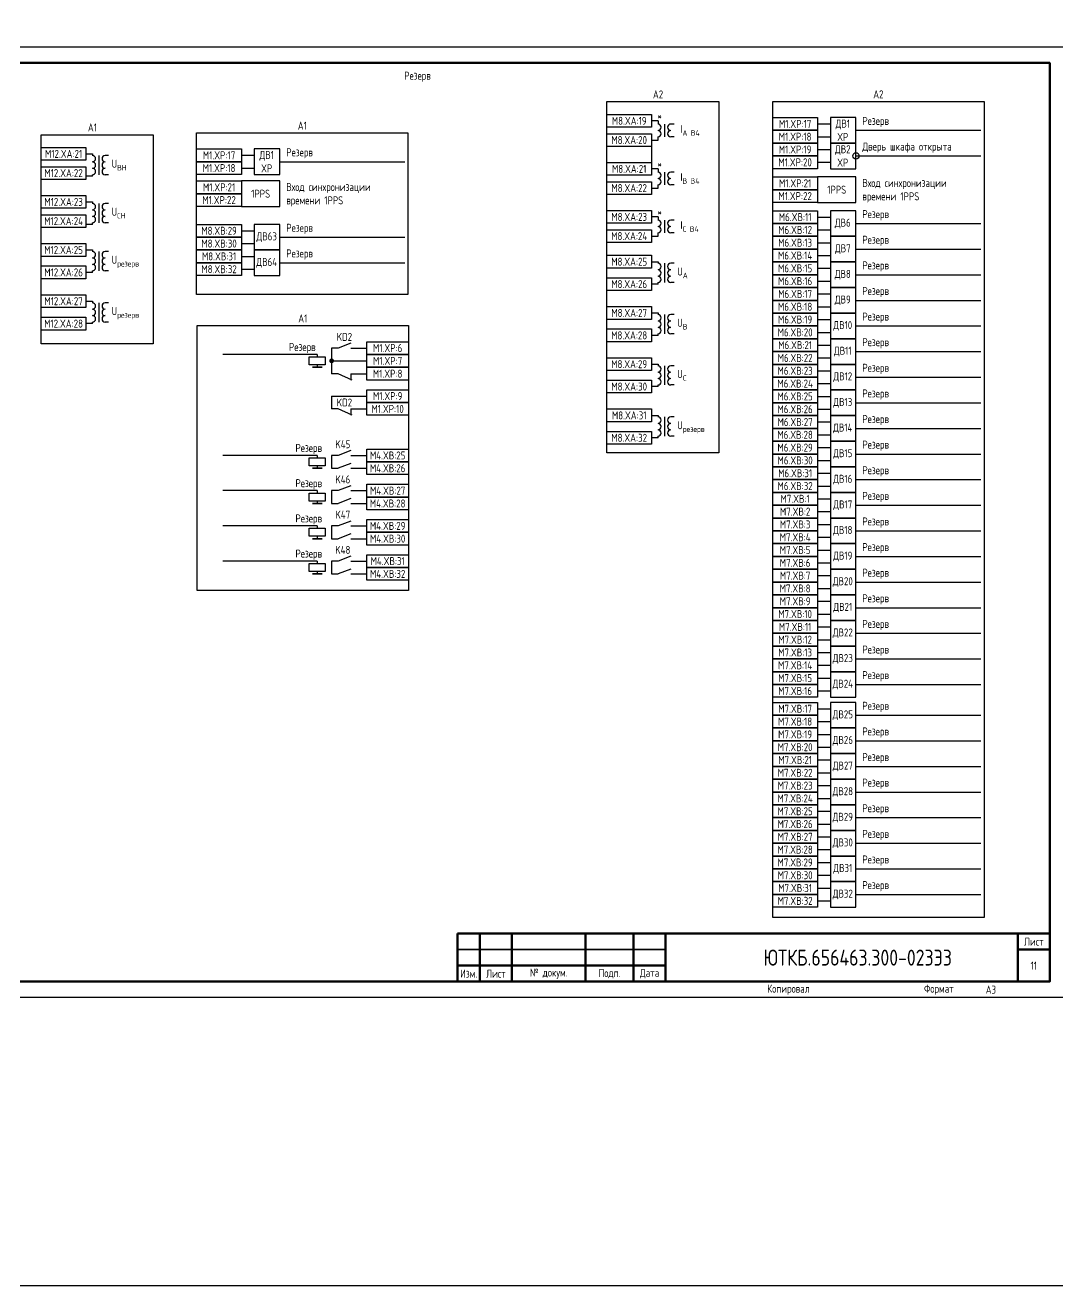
# Model space of a CAD drawing. Header units: millimetres. Extents: x -1117 to 6417, y -90 to 586.
# Drawn here: x 4295 to 4617.5, y -90 to 303.8 of the extents above; entities that cross this region are included whole.
import ezdxf

# ---------------------------------------------------------------- set-up
doc = ezdxf.new("R2010")
doc.units = ezdxf.units.MM
doc.styles.add('Gost_type_A', font='GOST_A.TTF')

# ---------------------------------------------------------------- blocks, each defined once
blk = doc.blocks.new('Формат_А3')
blk.add_lwpolyline([(-420, 297), (0, 297), (0, 0), (-420, 0)], close=True)
at = {"lineweight": 50}
blk.add_lwpolyline([(-400, 292), (-5, 292), (-5, 5), (-400, 5)], close=True, dxfattribs=at)
blk = doc.blocks.new('Штамп малый нижний')
at = {"lineweight": 50}
for points in [[(-185, 15), (-178, 15), (-178, 5), (-185, 5)], [(-178, 15), (-168, 15), (-168, 5), (-178, 5)], [(-168, 15), (-145, 15), (-145, 5), (-168, 5)], [(-145, 15), (-130, 15), (-130, 5), (-145, 5)], [(-130, 15), (-120, 15), (-120, 5), (-130, 5)], [(-120, 15), (-10, 15), (-10, 0), (-120, 0)], [(-10, 15), (0, 15), (0, 10), (-10, 10)], [(-10, 10), (0, 10), (0, 0), (-10, 0)], [(-185, 5), (-178, 5), (-178, 0), (-185, 0)], [(-178, 5), (-168, 5), (-168, 0), (-178, 0)], [(-168, 5), (-145, 5), (-145, 0), (-168, 0)], [(-145, 5), (-130, 5), (-130, 0), (-145, 0)], [(-130, 5), (-120, 5), (-120, 0), (-130, 0)]]:
    blk.add_lwpolyline(points, close=True, dxfattribs=at)
for points in [[(-185, 15), (-178, 15), (-178, 10), (-185, 10)], [(-178, 15), (-168, 15), (-168, 10), (-178, 10)], [(-168, 15), (-145, 15), (-145, 10), (-168, 10)], [(-145, 15), (-130, 15), (-130, 10), (-145, 10)], [(-130, 15), (-120, 15), (-120, 10), (-130, 10)], [(-185, 10), (-178, 10), (-178, 5), (-185, 5)], [(-178, 10), (-168, 10), (-168, 5), (-178, 5)], [(-168, 10), (-145, 10), (-145, 5), (-168, 5)], [(-145, 10), (-130, 10), (-130, 5), (-145, 5)], [(-130, 10), (-120, 10), (-120, 5), (-130, 5)]]:
    blk.add_lwpolyline(points, close=True)
at = {"char_height": 2.5, "style": 'Gost_type_A'}
for s, insert, width, attachment_point in [('Лист', (-5, 12.5), 10, 5), ('№ докум.', (-156.5, 2.5), 23, 5), ('Подп.', (-137.5, 2.5), 15, 5), ('Дата', (-125, 2.5), 10, 5), ('Изм.', (-181.5, 2.5), 7, 5), ('Лист', (-173, 2.5), 10, 5), ('Копировал', (-75, -2.53), 13.1202, 6), ('Формат', (-30, -2.53), 13.1202, 6)]:
    blk.add_mtext(s, dxfattribs=dict(at, insert=insert, width=width, attachment_point=attachment_point))
blk = doc.blocks.new('POINT')
at = {"const_width": 0.75}
blk.add_lwpolyline([(-0.375, 0, 1), (0.375, 0, 1)], format="xyb", close=True, dxfattribs=at)

msp = doc.modelspace()

# ---------------------------------------------------------------- linework, layer by layer
for p, q in [((4492.64, 273.88), (4490.64, 273.88)), ((4542.46, 272.93), (4546.46, 272.93)), ((4490.64, 267.88), (4492.64, 267.88)), ((4542.46, 268.93), (4546.46, 268.93)), ((4554.46, 270.93), (4593.46, 270.93)), ((4490.64, 265.88), (4490.64, 260.88)), ((4542.46, 264.93), (4546.46, 264.93)), ((4362.53, 263.13), (4366.53, 263.13)), ((4374.53, 261.13), (4413.53, 261.13)), ((4542.46, 260.93), (4546.46, 260.93)), ((4554.46, 262.93), (4593.46, 262.93)), ((4362.53, 259.13), (4366.53, 259.13)), ((4492.64, 258.88), (4490.64, 258.88)), ((4490.64, 252.88), (4492.64, 252.88)), ((4492.64, 243.88), (4490.64, 243.88)), ((4542.46, 243.82), (4546.46, 243.82)), ((4554.46, 241.82), (4593.46, 241.82)), ((4362.53, 239.55), (4366.53, 239.55)), ((4374.53, 237.55), (4413.53, 237.55)), ((4490.64, 237.88), (4492.64, 237.88)), ((4542.46, 239.82), (4546.46, 239.82)), ((4362.53, 235.55), (4366.53, 235.55)), ((4542.46, 235.82), (4546.46, 235.82)), ((4554.46, 233.82), (4593.46, 233.82)), ((4362.53, 231.55), (4366.53, 231.55)), ((4374.53, 229.55), (4413.53, 229.55)), ((4542.46, 231.82), (4546.46, 231.82)), ((4362.53, 227.55), (4366.53, 227.55)), ((4542.46, 227.82), (4546.46, 227.82)), ((4554.46, 225.82), (4593.46, 225.82)), ((4542.46, 223.82), (4546.46, 223.82)), ((4542.46, 219.82), (4546.46, 219.82)), ((4554.46, 217.82), (4593.46, 217.82)), ((4542.46, 215.82), (4546.46, 215.82)), ((4542.46, 211.82), (4546.46, 211.82)), ((4554.46, 209.82), (4593.46, 209.82)), ((4542.46, 207.82), (4546.46, 207.82)), ((4386.19, 200.91), (4356.69, 200.91)), ((4386.19, 200.91), (4386.19, 200.16)), ((4542.46, 203.82), (4546.46, 203.82)), ((4554.46, 201.82), (4593.46, 201.82)), ((4386.19, 197.66), (4386.19, 196.91)), ((4542.46, 199.82), (4546.46, 199.82)), ((4396.69, 194.91), (4396.69, 192.91)), ((4542.46, 195.82), (4546.46, 195.82)), ((4554.46, 193.82), (4593.46, 193.82)), ((4542.46, 191.82), (4546.46, 191.82)), ((4390.69, 187.91), (4390.69, 183.91)), ((4542.46, 187.82), (4546.46, 187.82)), ((4554.46, 185.82), (4593.46, 185.82)), ((4396.69, 183.91), (4396.69, 181.91)), ((4542.46, 183.82), (4546.46, 183.82)), ((4542.46, 179.82), (4546.46, 179.82)), ((4554.46, 177.82), (4593.46, 177.82)), ((4542.46, 175.82), (4546.46, 175.82)), ((4386.19, 169.37), (4356.69, 169.37)), ((4386.19, 169.37), (4386.19, 168.62)), ((4542.46, 171.82), (4546.46, 171.82)), ((4554.46, 169.82), (4593.46, 169.82)), ((4386.19, 166.12), (4386.19, 165.37)), ((4542.46, 167.82), (4546.46, 167.82)), ((4542.46, 163.82), (4546.46, 163.82)), ((4554.46, 161.82), (4593.46, 161.82)), ((4386.19, 158.37), (4356.69, 158.37)), ((4386.19, 158.37), (4386.19, 157.62)), ((4542.46, 159.82), (4546.46, 159.82)), ((4386.19, 155.12), (4386.19, 154.37)), ((4542.46, 155.82), (4546.46, 155.82)), ((4554.46, 153.82), (4593.46, 153.82)), ((4542.46, 151.82), (4546.46, 151.82)), ((4386.19, 147.37), (4356.69, 147.37)), ((4386.19, 147.37), (4386.19, 146.62)), ((4542.46, 147.82), (4546.46, 147.82)), ((4554.46, 145.82), (4593.46, 145.82)), ((4386.19, 144.12), (4386.19, 143.37)), ((4542.46, 143.82), (4546.46, 143.82)), ((4542.46, 139.82), (4546.46, 139.82)), ((4554.46, 137.82), (4593.46, 137.82)), ((4386.19, 136.37), (4356.69, 136.37)), ((4386.19, 136.37), (4386.19, 135.62)), ((4542.46, 135.82), (4546.46, 135.82)), ((4386.19, 133.12), (4386.19, 132.37)), ((4542.46, 131.82), (4546.46, 131.82)), ((4542.46, 127.82), (4546.46, 127.82)), ((4554.46, 129.82), (4593.46, 129.82)), ((4542.46, 123.82), (4546.46, 123.82)), ((4542.46, 119.82), (4546.46, 119.82)), ((4554.46, 121.82), (4593.46, 121.82)), ((4542.46, 115.82), (4546.46, 115.82)), ((4542.46, 111.82), (4546.46, 111.82)), ((4554.46, 113.82), (4593.46, 113.82)), ((4542.46, 107.82), (4546.46, 107.82)), ((4542.46, 103.82), (4546.46, 103.82)), ((4554.46, 105.82), (4593.46, 105.82)), ((4542.46, 99.82), (4546.46, 99.82)), ((4542.46, 95.82), (4546.46, 95.82)), ((4554.46, 97.82), (4593.46, 97.82)), ((4542.46, 90.24), (4546.46, 90.24)), ((4554.46, 88.24), (4593.46, 88.24)), ((4542.46, 86.24), (4546.46, 86.24)), ((4542.46, 82.24), (4546.46, 82.24)), ((4554.46, 80.24), (4593.46, 80.24)), ((4542.46, 78.24), (4546.46, 78.24)), ((4542.46, 74.24), (4546.46, 74.24)), ((4554.46, 72.24), (4593.46, 72.24)), ((4542.46, 70.24), (4546.46, 70.24)), ((4542.46, 66.24), (4546.46, 66.24)), ((4554.46, 64.24), (4593.46, 64.24)), ((4542.46, 62.24), (4546.46, 62.24)), ((4542.46, 58.24), (4546.46, 58.24)), ((4554.46, 56.24), (4593.46, 56.24)), ((4542.46, 54.24), (4546.46, 54.24)), ((4542.46, 50.24), (4546.46, 50.24)), ((4554.46, 48.24), (4593.46, 48.24)), ((4542.46, 46.24), (4546.46, 46.24)), ((4542.46, 42.24), (4546.46, 42.24)), ((4554.46, 40.24), (4593.46, 40.24)), ((4542.46, 38.24), (4546.46, 38.24)), ((4542.46, 34.24), (4546.46, 34.24)), ((4554.46, 32.24), (4593.46, 32.24)), ((4542.46, 30.24), (4546.46, 30.24))]:
    msp.add_line(p, q)
at = {"ltscale": 4}
for p, q in [((4492.64, 273.88), (4492.64, 272.88)), ((4492.64, 273.38), (4492.64, 272.88)), ((4494.64, 272.88), (4494.64, 268.88)), ((4494.64, 272.88), (4494.64, 268.88)), ((4497.64, 272.88), (4496.64, 272.88)), ((4497.64, 272.88), (4496.64, 272.88)), ((4492.64, 267.88), (4492.64, 268.88)), ((4497.64, 268.88), (4496.64, 268.88)), ((4497.64, 268.88), (4496.64, 268.88)), ((4313.97, 263.56), (4315.97, 263.56)), ((4315.97, 263.56), (4315.97, 263.06)), ((4315.97, 263.56), (4315.97, 263.06)), ((4317.97, 263.06), (4317.97, 259.06)), ((4317.97, 261.06), (4317.97, 257.06)), ((4320.97, 263.06), (4319.97, 263.06)), ((4315.97, 256.56), (4313.97, 256.56)), ((4315.97, 256.56), (4315.97, 257.06)), ((4320.97, 257.06), (4319.97, 257.06)), ((4492.64, 258.88), (4492.64, 257.88)), ((4492.64, 258.38), (4492.64, 257.88)), ((4494.64, 257.88), (4494.64, 253.88)), ((4494.64, 257.88), (4494.64, 253.88)), ((4497.64, 257.88), (4496.64, 257.88)), ((4497.64, 257.88), (4496.64, 257.88)), ((4492.64, 252.88), (4492.64, 253.88)), ((4497.64, 253.88), (4496.64, 253.88)), ((4497.64, 253.88), (4496.64, 253.88)), ((4313.97, 248.56), (4315.97, 248.56)), ((4315.97, 248.56), (4315.97, 248.06)), ((4315.97, 248.56), (4315.97, 248.06)), ((4317.97, 248.06), (4317.97, 244.06)), ((4317.97, 246.06), (4317.97, 242.06)), ((4320.97, 248.06), (4319.97, 248.06)), ((4315.97, 241.56), (4313.97, 241.56)), ((4315.97, 241.56), (4315.97, 242.06)), ((4320.97, 242.06), (4319.97, 242.06)), ((4492.64, 243.88), (4492.64, 242.88)), ((4492.64, 243.38), (4492.64, 242.88)), ((4494.64, 242.88), (4494.64, 238.88)), ((4494.64, 242.88), (4494.64, 238.88)), ((4497.64, 242.88), (4496.64, 242.88)), ((4497.64, 242.88), (4496.64, 242.88)), ((4492.64, 237.88), (4492.64, 238.88)), ((4497.64, 238.88), (4496.64, 238.88)), ((4497.64, 238.88), (4496.64, 238.88)), ((4313.97, 233.56), (4315.97, 233.56)), ((4315.97, 233.56), (4315.97, 233.06)), ((4315.97, 233.56), (4315.97, 233.06)), ((4317.97, 233.06), (4317.97, 229.06)), ((4320.97, 233.06), (4319.97, 233.06)), ((4317.97, 231.06), (4317.97, 227.06)), ((4490.64, 229.88), (4492.64, 229.88)), ((4492.64, 229.88), (4492.64, 229.38)), ((4492.64, 229.88), (4492.64, 229.38)), ((4494.64, 229.38), (4494.64, 225.38)), ((4497.64, 229.38), (4496.64, 229.38)), ((4315.97, 226.56), (4313.97, 226.56)), ((4315.97, 226.56), (4315.97, 227.06)), ((4320.97, 227.06), (4319.97, 227.06)), ((4494.64, 227.38), (4494.64, 223.38)), ((4492.64, 222.88), (4490.64, 222.88)), ((4492.64, 222.88), (4492.64, 223.38)), ((4497.64, 223.38), (4496.64, 223.38)), ((4313.97, 217.55), (4315.97, 217.55)), ((4315.97, 217.55), (4315.97, 217.05)), ((4315.97, 217.55), (4315.97, 217.05)), ((4317.97, 217.05), (4317.97, 213.05)), ((4320.97, 217.05), (4319.97, 217.05)), ((4317.97, 215.05), (4317.97, 211.05)), ((4490.64, 213.88), (4492.64, 213.88)), ((4492.64, 213.88), (4492.64, 213.38)), ((4492.64, 213.88), (4492.64, 213.38)), ((4494.64, 213.38), (4494.64, 209.38)), ((4497.64, 213.38), (4496.64, 213.38)), ((4315.97, 210.55), (4313.97, 210.55)), ((4315.97, 210.55), (4315.97, 211.05)), ((4320.97, 211.05), (4319.97, 211.05)), ((4494.64, 211.38), (4494.64, 207.38)), ((4492.64, 206.88), (4490.64, 206.88)), ((4492.64, 206.88), (4492.64, 207.38)), ((4497.64, 207.38), (4496.64, 207.38)), ((4490.64, 197.88), (4492.64, 197.88)), ((4492.64, 197.88), (4492.64, 197.38)), ((4492.64, 197.88), (4492.64, 197.38)), ((4494.64, 197.38), (4494.64, 193.38)), ((4497.64, 197.38), (4496.64, 197.38)), ((4494.64, 195.38), (4494.64, 191.38)), ((4492.64, 190.88), (4490.64, 190.88)), ((4492.64, 190.88), (4492.64, 191.38)), ((4497.64, 191.38), (4496.64, 191.38)), ((4490.64, 181.88), (4492.64, 181.88)), ((4492.64, 181.88), (4492.64, 181.38)), ((4492.64, 181.88), (4492.64, 181.38)), ((4494.64, 181.38), (4494.64, 177.38)), ((4497.64, 181.38), (4496.64, 181.38)), ((4494.64, 179.38), (4494.64, 175.38)), ((4492.64, 174.88), (4490.64, 174.88)), ((4492.64, 174.88), (4492.64, 175.38)), ((4497.64, 175.38), (4496.64, 175.38))]:
    msp.add_line(p, q, dxfattribs=at)
at = {"ltscale": 1.08}
for p, q in [((4392.69, 202.91), (4390.69, 202.91)), ((4390.69, 202.91), (4390.69, 194.91)), ((4396.69, 202.91), (4401.69, 202.91)), ((4390.69, 198.91), (4401.69, 198.91)), ((4392.69, 194.91), (4390.69, 194.91)), ((4396.69, 194.91), (4401.69, 194.91)), ((4390.69, 187.91), (4401.69, 187.91)), ((4392.69, 183.91), (4390.69, 183.91)), ((4396.69, 183.91), (4401.69, 183.91)), ((4392.69, 169.37), (4390.69, 169.37)), ((4390.69, 169.37), (4390.69, 165.37)), ((4396.69, 169.37), (4401.69, 169.37)), ((4390.69, 165.37), (4392.69, 165.37)), ((4396.69, 165.37), (4401.69, 165.37)), ((4392.69, 158.37), (4390.69, 158.37)), ((4390.69, 158.37), (4390.69, 154.37)), ((4396.69, 158.37), (4401.69, 158.37)), ((4390.69, 154.37), (4392.69, 154.37)), ((4396.69, 154.37), (4401.69, 154.37)), ((4392.69, 147.37), (4390.69, 147.37)), ((4390.69, 147.37), (4390.69, 143.37)), ((4396.69, 147.37), (4401.69, 147.37)), ((4390.69, 143.37), (4392.69, 143.37)), ((4396.69, 143.37), (4401.69, 143.37)), ((4392.69, 136.37), (4390.69, 136.37)), ((4390.69, 136.37), (4390.69, 132.37)), ((4396.69, 136.37), (4401.69, 136.37)), ((4390.69, 132.37), (4392.69, 132.37)), ((4396.69, 132.37), (4401.69, 132.37))]:
    msp.add_line(p, q, dxfattribs=at)
at = {"ltscale": 4.32}
for p, q in [((4396.69, 204.41), (4392.69, 202.91)), ((4397.08, 192.91), (4392.69, 194.91)), ((4397.08, 181.91), (4392.69, 183.91)), ((4396.69, 170.87), (4392.69, 169.37)), ((4396.69, 166.87), (4392.69, 165.37)), ((4396.69, 159.87), (4392.69, 158.37)), ((4396.69, 155.87), (4392.69, 154.37)), ((4396.69, 148.87), (4392.69, 147.37)), ((4396.69, 144.87), (4392.69, 143.37)), ((4396.69, 137.87), (4392.69, 136.37)), ((4396.69, 133.87), (4392.69, 132.37))]:
    msp.add_line(p, q, dxfattribs=at)
for points in [[(-1117.42, 586), (6417.25, 586), (6417.25, -90), (-1117.42, -90)], [(4476.64, 279.88), (4511.64, 279.88), (4511.64, 170.14), (4476.64, 170.14)], [(4528.46, 279.93), (4594.46, 279.93), (4594.46, 25.04), (4528.46, 25.04)], [(4476.64, 275.88), (4490.64, 275.88), (4490.64, 271.88), (4476.64, 271.88)], [(4476.64, 275.88), (4490.64, 275.88), (4490.64, 271.88), (4476.64, 271.88)], [(4528.46, 274.93), (4542.46, 274.93), (4542.46, 270.93), (4528.46, 270.93)], [(4299.97, 269.56), (4334.97, 269.56), (4334.97, 204.26), (4299.97, 204.26)], [(4348.53, 270.13), (4414.53, 270.13), (4414.53, 219.67), (4348.53, 219.67)], [(4476.64, 269.88), (4490.64, 269.88), (4490.64, 265.88), (4476.64, 265.88)], [(4528.46, 270.93), (4542.46, 270.93), (4542.46, 266.93), (4528.46, 266.93)], [(4299.97, 265.56), (4313.97, 265.56), (4313.97, 261.56), (4299.97, 261.56)], [(4299.97, 265.56), (4313.97, 265.56), (4313.97, 261.56), (4299.97, 261.56)], [(4348.53, 265.13), (4362.53, 265.13), (4362.53, 261.13), (4348.53, 261.13)], [(4528.46, 266.93), (4542.46, 266.93), (4542.46, 262.93), (4528.46, 262.93)], [(4348.53, 261.13), (4362.53, 261.13), (4362.53, 257.13), (4348.53, 257.13)], [(4476.64, 260.88), (4490.64, 260.88), (4490.64, 256.88), (4476.64, 256.88)], [(4528.46, 262.93), (4542.46, 262.93), (4542.46, 258.93), (4528.46, 258.93)], [(4299.97, 259.56), (4313.97, 259.56), (4313.97, 255.56), (4299.97, 255.56)], [(4528.46, 256.38), (4542.46, 256.38), (4542.46, 252.38), (4528.46, 252.38)], [(4348.53, 255.13), (4362.53, 255.13), (4362.53, 251.13), (4348.53, 251.13)], [(4476.64, 254.88), (4490.64, 254.88), (4490.64, 250.88), (4476.64, 250.88)], [(4528.46, 252.38), (4542.46, 252.38), (4542.46, 248.38), (4528.46, 248.38)], [(4299.97, 250.56), (4313.97, 250.56), (4313.97, 246.56), (4299.97, 246.56)], [(4348.53, 251.13), (4362.53, 251.13), (4362.53, 247.13), (4348.53, 247.13)], [(4299.97, 244.56), (4313.97, 244.56), (4313.97, 240.56), (4299.97, 240.56)], [(4476.64, 245.88), (4490.64, 245.88), (4490.64, 241.88), (4476.64, 241.88)], [(4528.46, 245.82), (4542.46, 245.82), (4542.46, 241.82), (4528.46, 241.82)], [(4528.46, 245.82), (4542.46, 245.82), (4542.46, 241.82), (4528.46, 241.82)], [(4348.53, 241.55), (4362.53, 241.55), (4362.53, 237.55), (4348.53, 237.55)], [(4528.46, 241.82), (4542.46, 241.82), (4542.46, 237.82), (4528.46, 237.82)], [(4348.53, 237.55), (4362.53, 237.55), (4362.53, 233.55), (4348.53, 233.55)], [(4476.64, 239.88), (4490.64, 239.88), (4490.64, 235.88), (4476.64, 235.88)], [(4528.46, 237.82), (4542.46, 237.82), (4542.46, 233.82), (4528.46, 233.82)], [(4299.97, 235.56), (4313.97, 235.56), (4313.97, 231.56), (4299.97, 231.56)], [(4348.53, 233.55), (4362.53, 233.55), (4362.53, 229.55), (4348.53, 229.55)], [(4528.46, 233.82), (4542.46, 233.82), (4542.46, 229.82), (4528.46, 229.82)], [(4299.97, 228.56), (4313.97, 228.56), (4313.97, 224.56), (4299.97, 224.56)], [(4348.53, 229.55), (4362.53, 229.55), (4362.53, 225.55), (4348.53, 225.55)], [(4476.64, 231.88), (4490.64, 231.88), (4490.64, 227.88), (4476.64, 227.88)], [(4528.46, 229.82), (4542.46, 229.82), (4542.46, 225.82), (4528.46, 225.82)], [(4476.64, 224.88), (4490.64, 224.88), (4490.64, 220.88), (4476.64, 220.88)], [(4528.46, 225.82), (4542.46, 225.82), (4542.46, 221.82), (4528.46, 221.82)], [(4528.46, 221.82), (4542.46, 221.82), (4542.46, 217.82), (4528.46, 217.82)], [(4299.97, 219.55), (4313.97, 219.55), (4313.97, 215.55), (4299.97, 215.55)], [(4528.46, 217.82), (4542.46, 217.82), (4542.46, 213.82), (4528.46, 213.82)], [(4476.64, 215.88), (4490.64, 215.88), (4490.64, 211.88), (4476.64, 211.88)], [(4528.46, 213.82), (4542.46, 213.82), (4542.46, 209.82), (4528.46, 209.82)], [(4299.97, 212.55), (4313.97, 212.55), (4313.97, 208.55), (4299.97, 208.55)], [(4348.69, 209.91), (4414.69, 209.91), (4414.69, 127.14), (4348.69, 127.14)], [(4476.64, 208.88), (4490.64, 208.88), (4490.64, 204.88), (4476.64, 204.88)], [(4528.46, 209.82), (4542.46, 209.82), (4542.46, 205.82), (4528.46, 205.82)], [(4401.69, 204.91), (4414.69, 204.91), (4414.69, 200.91), (4401.69, 200.91)], [(4528.46, 205.82), (4542.46, 205.82), (4542.46, 201.82), (4528.46, 201.82)], [(4401.69, 200.91), (4414.69, 200.91), (4414.69, 196.91), (4401.69, 196.91)], [(4528.46, 201.82), (4542.46, 201.82), (4542.46, 197.82), (4528.46, 197.82)], [(4388.69, 200.16), (4388.69, 197.66), (4383.69, 197.66), (4383.69, 200.16)], [(4387.69, 196.91), (4384.69, 196.91)], [(4401.69, 196.91), (4414.69, 196.91), (4414.69, 192.91), (4401.69, 192.91)], [(4476.64, 199.88), (4490.64, 199.88), (4490.64, 195.88), (4476.64, 195.88)], [(4528.46, 197.82), (4542.46, 197.82), (4542.46, 193.82), (4528.46, 193.82)], [(4528.46, 193.82), (4542.46, 193.82), (4542.46, 189.82), (4528.46, 189.82)], [(4401.69, 189.91), (4414.69, 189.91), (4414.69, 185.91), (4401.69, 185.91)], [(4476.64, 192.88), (4490.64, 192.88), (4490.64, 188.88), (4476.64, 188.88)], [(4528.46, 189.82), (4542.46, 189.82), (4542.46, 185.82), (4528.46, 185.82)], [(4401.69, 185.91), (4414.69, 185.91), (4414.69, 181.91), (4401.69, 181.91)], [(4528.46, 185.82), (4542.46, 185.82), (4542.46, 181.82), (4528.46, 181.82)], [(4476.64, 183.88), (4490.64, 183.88), (4490.64, 179.88), (4476.64, 179.88)], [(4528.46, 181.82), (4542.46, 181.82), (4542.46, 177.82), (4528.46, 177.82)], [(4528.46, 177.82), (4542.46, 177.82), (4542.46, 173.82), (4528.46, 173.82)], [(4476.64, 176.88), (4490.64, 176.88), (4490.64, 172.88), (4476.64, 172.88)], [(4528.46, 173.82), (4542.46, 173.82), (4542.46, 169.82), (4528.46, 169.82)], [(4401.69, 171.37), (4414.69, 171.37), (4414.69, 167.37), (4401.69, 167.37)], [(4528.46, 169.82), (4542.46, 169.82), (4542.46, 165.82), (4528.46, 165.82)], [(4388.69, 168.62), (4388.69, 166.12), (4383.69, 166.12), (4383.69, 168.62)], [(4401.69, 167.37), (4414.69, 167.37), (4414.69, 163.37), (4401.69, 163.37)], [(4528.46, 165.82), (4542.46, 165.82), (4542.46, 161.82), (4528.46, 161.82)], [(4387.69, 165.37), (4384.69, 165.37)], [(4528.46, 161.82), (4542.46, 161.82), (4542.46, 157.82), (4528.46, 157.82)], [(4388.69, 157.62), (4388.69, 155.12), (4383.69, 155.12), (4383.69, 157.62)], [(4401.69, 160.37), (4414.69, 160.37), (4414.69, 156.37), (4401.69, 156.37)], [(4528.46, 157.82), (4542.46, 157.82), (4542.46, 153.82), (4528.46, 153.82)], [(4387.69, 154.37), (4384.69, 154.37)], [(4401.69, 156.37), (4414.69, 156.37), (4414.69, 152.37), (4401.69, 152.37)], [(4528.46, 153.82), (4542.46, 153.82), (4542.46, 149.82), (4528.46, 149.82)], [(4528.46, 149.82), (4542.46, 149.82), (4542.46, 145.82), (4528.46, 145.82)], [(4388.69, 146.62), (4388.69, 144.12), (4383.69, 144.12), (4383.69, 146.62)], [(4401.69, 149.37), (4414.69, 149.37), (4414.69, 145.37), (4401.69, 145.37)], [(4528.46, 145.82), (4542.46, 145.82), (4542.46, 141.82), (4528.46, 141.82)], [(4387.69, 143.37), (4384.69, 143.37)], [(4401.69, 145.37), (4414.69, 145.37), (4414.69, 141.37), (4401.69, 141.37)], [(4528.46, 141.82), (4542.46, 141.82), (4542.46, 137.82), (4528.46, 137.82)], [(4401.69, 138.37), (4414.69, 138.37), (4414.69, 134.37), (4401.69, 134.37)], [(4528.46, 137.82), (4542.46, 137.82), (4542.46, 133.82), (4528.46, 133.82)], [(4388.69, 135.62), (4388.69, 133.12), (4383.69, 133.12), (4383.69, 135.62)], [(4401.69, 134.37), (4414.69, 134.37), (4414.69, 130.37), (4401.69, 130.37)], [(4387.69, 132.37), (4384.69, 132.37)], [(4528.46, 133.82), (4542.46, 133.82), (4542.46, 129.82), (4528.46, 129.82)], [(4528.46, 129.82), (4542.46, 129.82), (4542.46, 125.82), (4528.46, 125.82)], [(4528.46, 125.82), (4542.46, 125.82), (4542.46, 121.82), (4528.46, 121.82)], [(4528.46, 121.82), (4542.46, 121.82), (4542.46, 117.82), (4528.46, 117.82)], [(4528.46, 117.82), (4542.46, 117.82), (4542.46, 113.82), (4528.46, 113.82)], [(4528.46, 113.82), (4542.46, 113.82), (4542.46, 109.82), (4528.46, 109.82)], [(4528.46, 109.82), (4542.46, 109.82), (4542.46, 105.82), (4528.46, 105.82)], [(4528.46, 105.82), (4542.46, 105.82), (4542.46, 101.82), (4528.46, 101.82)], [(4528.46, 101.82), (4542.46, 101.82), (4542.46, 97.82), (4528.46, 97.82)], [(4528.46, 97.82), (4542.46, 97.82), (4542.46, 93.82), (4528.46, 93.82)], [(4528.46, 92.24), (4542.46, 92.24), (4542.46, 88.24), (4528.46, 88.24)], [(4528.46, 88.24), (4542.46, 88.24), (4542.46, 84.24), (4528.46, 84.24)], [(4528.46, 84.24), (4542.46, 84.24), (4542.46, 80.24), (4528.46, 80.24)], [(4528.46, 80.24), (4542.46, 80.24), (4542.46, 76.24), (4528.46, 76.24)], [(4528.46, 76.24), (4542.46, 76.24), (4542.46, 72.24), (4528.46, 72.24)], [(4528.46, 72.24), (4542.46, 72.24), (4542.46, 68.24), (4528.46, 68.24)], [(4528.46, 68.24), (4542.46, 68.24), (4542.46, 64.24), (4528.46, 64.24)], [(4528.46, 64.24), (4542.46, 64.24), (4542.46, 60.24), (4528.46, 60.24)], [(4528.46, 60.24), (4542.46, 60.24), (4542.46, 56.24), (4528.46, 56.24)], [(4528.46, 56.24), (4542.46, 56.24), (4542.46, 52.24), (4528.46, 52.24)], [(4528.46, 52.24), (4542.46, 52.24), (4542.46, 48.24), (4528.46, 48.24)], [(4528.46, 48.24), (4542.46, 48.24), (4542.46, 44.24), (4528.46, 44.24)], [(4528.46, 44.24), (4542.46, 44.24), (4542.46, 40.24), (4528.46, 40.24)], [(4528.46, 40.24), (4542.46, 40.24), (4542.46, 36.24), (4528.46, 36.24)], [(4528.46, 36.24), (4542.46, 36.24), (4542.46, 32.24), (4528.46, 32.24)], [(4528.46, 32.24), (4542.46, 32.24), (4542.46, 28.24), (4528.46, 28.24)]]:
    msp.add_lwpolyline(points, close=True)
at = {"ltscale": 4}
for points in [[(4546.46, 266.93), (4554.46, 266.93), (4554.46, 274.93), (4546.46, 274.93)], [(4366.53, 257.13), (4374.53, 257.13), (4374.53, 265.13), (4366.53, 265.13)], [(4546.46, 258.93), (4554.46, 258.93), (4554.46, 266.93), (4546.46, 266.93)], [(4542.46, 248.38), (4554.46, 248.38), (4554.46, 256.38), (4542.46, 256.38)], [(4362.53, 247.13), (4374.53, 247.13), (4374.53, 255.13), (4362.53, 255.13)], [(4546.46, 237.82), (4554.46, 237.82), (4554.46, 245.82), (4546.46, 245.82)], [(4366.53, 233.55), (4374.53, 233.55), (4374.53, 241.55), (4366.53, 241.55)], [(4546.46, 229.82), (4554.46, 229.82), (4554.46, 237.82), (4546.46, 237.82)], [(4366.53, 225.55), (4374.53, 225.55), (4374.53, 233.55), (4366.53, 233.55)], [(4546.46, 221.82), (4554.46, 221.82), (4554.46, 229.82), (4546.46, 229.82)], [(4546.46, 213.82), (4554.46, 213.82), (4554.46, 221.82), (4546.46, 221.82)], [(4546.46, 205.82), (4554.46, 205.82), (4554.46, 213.82), (4546.46, 213.82)], [(4546.46, 197.82), (4554.46, 197.82), (4554.46, 205.82), (4546.46, 205.82)], [(4546.46, 189.82), (4554.46, 189.82), (4554.46, 197.82), (4546.46, 197.82)], [(4546.46, 181.82), (4554.46, 181.82), (4554.46, 189.82), (4546.46, 189.82)], [(4546.46, 173.82), (4554.46, 173.82), (4554.46, 181.82), (4546.46, 181.82)], [(4546.46, 165.82), (4554.46, 165.82), (4554.46, 173.82), (4546.46, 173.82)], [(4546.46, 157.82), (4554.46, 157.82), (4554.46, 165.82), (4546.46, 165.82)], [(4546.46, 149.82), (4554.46, 149.82), (4554.46, 157.82), (4546.46, 157.82)], [(4546.46, 141.82), (4554.46, 141.82), (4554.46, 149.82), (4546.46, 149.82)], [(4546.46, 133.82), (4554.46, 133.82), (4554.46, 141.82), (4546.46, 141.82)], [(4546.46, 125.82), (4554.46, 125.82), (4554.46, 133.82), (4546.46, 133.82)], [(4546.46, 117.82), (4554.46, 117.82), (4554.46, 125.82), (4546.46, 125.82)], [(4546.46, 109.82), (4554.46, 109.82), (4554.46, 117.82), (4546.46, 117.82)], [(4546.46, 101.82), (4554.46, 101.82), (4554.46, 109.82), (4546.46, 109.82)], [(4546.46, 93.82), (4554.46, 93.82), (4554.46, 101.82), (4546.46, 101.82)], [(4546.46, 84.24), (4554.46, 84.24), (4554.46, 92.24), (4546.46, 92.24)], [(4546.46, 76.24), (4554.46, 76.24), (4554.46, 84.24), (4546.46, 84.24)], [(4546.46, 68.24), (4554.46, 68.24), (4554.46, 76.24), (4546.46, 76.24)], [(4546.46, 60.24), (4554.46, 60.24), (4554.46, 68.24), (4546.46, 68.24)], [(4546.46, 52.24), (4554.46, 52.24), (4554.46, 60.24), (4546.46, 60.24)], [(4546.46, 44.24), (4554.46, 44.24), (4554.46, 52.24), (4546.46, 52.24)], [(4546.46, 36.24), (4554.46, 36.24), (4554.46, 44.24), (4546.46, 44.24)], [(4546.46, 28.24), (4554.46, 28.24), (4554.46, 36.24), (4546.46, 36.24)]]:
    msp.add_lwpolyline(points, close=True, dxfattribs=at)
msp.add_circle((4554.46, 262.93), 1)
for centre, start, end in [((4492.64, 271.88), 270, 90), ((4492.64, 271.88), 270, 90), ((4496.64, 271.88), 90, 270), ((4496.64, 271.88), 90, 270), ((4492.64, 269.88), 270, 90), ((4492.64, 269.88), 270, 90), ((4496.64, 269.88), 90, 270), ((4496.64, 269.88), 90, 270), ((4315.97, 262.06), 270, 90), ((4315.97, 260.06), 270, 90), ((4319.97, 262.06), 90, 270), ((4319.97, 262.06), 90, 270), ((4319.97, 260.06), 90, 270), ((4319.97, 260.06), 90, 270), ((4315.97, 258.06), 270, 90), ((4319.97, 258.06), 90, 270), ((4492.64, 256.88), 270, 90), ((4492.64, 256.88), 270, 90), ((4496.64, 256.88), 90, 270), ((4496.64, 256.88), 90, 270), ((4492.64, 254.88), 270, 90), ((4492.64, 254.88), 270, 90), ((4496.64, 254.88), 90, 270), ((4496.64, 254.88), 90, 270), ((4315.97, 247.06), 270, 90), ((4315.97, 245.06), 270, 90), ((4319.97, 247.06), 90, 270), ((4319.97, 247.06), 90, 270), ((4319.97, 245.06), 90, 270), ((4319.97, 245.06), 90, 270), ((4315.97, 243.06), 270, 90), ((4319.97, 243.06), 90, 270), ((4492.64, 241.88), 270, 90), ((4492.64, 241.88), 270, 90), ((4492.64, 239.88), 270, 90), ((4492.64, 239.88), 270, 90), ((4496.64, 241.88), 90, 270), ((4496.64, 241.88), 90, 270), ((4496.64, 239.88), 90, 270), ((4496.64, 239.88), 90, 270), ((4315.97, 232.06), 270, 90), ((4319.97, 232.06), 90, 270), ((4319.97, 232.06), 90, 270), ((4315.97, 230.06), 270, 90), ((4315.97, 228.06), 270, 90), ((4319.97, 230.06), 90, 270), ((4319.97, 230.06), 90, 270), ((4319.97, 228.06), 90, 270), ((4492.64, 228.38), 270, 90), ((4496.64, 228.38), 90, 270), ((4496.64, 228.38), 90, 270), ((4492.64, 226.38), 270, 90), ((4492.64, 224.38), 270, 90), ((4496.64, 226.38), 90, 270), ((4496.64, 226.38), 90, 270), ((4496.64, 224.38), 90, 270), ((4315.97, 216.05), 270, 90), ((4319.97, 216.05), 90, 270), ((4319.97, 216.05), 90, 270), ((4315.97, 214.05), 270, 90), ((4315.97, 212.05), 270, 90), ((4319.97, 214.05), 90, 270), ((4319.97, 214.05), 90, 270), ((4319.97, 212.05), 90, 270), ((4492.64, 212.38), 270, 90), ((4496.64, 212.38), 90, 270), ((4496.64, 212.38), 90, 270), ((4492.64, 210.38), 270, 90), ((4492.64, 208.38), 270, 90), ((4496.64, 210.38), 90, 270), ((4496.64, 210.38), 90, 270), ((4496.64, 208.38), 90, 270), ((4492.64, 196.38), 270, 90), ((4496.64, 196.38), 90, 270), ((4496.64, 196.38), 90, 270), ((4492.64, 194.38), 270, 90), ((4492.64, 192.38), 270, 90), ((4496.64, 194.38), 90, 270), ((4496.64, 194.38), 90, 270), ((4496.64, 192.38), 90, 270), ((4492.64, 180.38), 270, 90), ((4496.64, 180.38), 90, 270), ((4496.64, 180.38), 90, 270), ((4492.64, 178.38), 270, 90), ((4492.64, 176.38), 270, 90), ((4496.64, 178.38), 90, 270), ((4496.64, 178.38), 90, 270), ((4496.64, 176.38), 90, 270)]:
    msp.add_arc(centre, 1, start, end, dxfattribs=at)

# ---------------------------------------------------------------- block references
at = {"color": 1}
msp.add_blockref('Формат_А3', (4620, 0), dxfattribs=at)
for name, p in [('POINT', (4390.69, 198.91)), ('Штамп малый нижний', (4615, 5))]:
    msp.add_blockref(name, p)

# ---------------------------------------------------------------- texts
at = {"lineweight": 25, "insert": (4417.5, 287.66), "char_height": 2.5, "width": 395, "attachment_point": 5, "line_spacing_factor": 0.9, "style": 'Gost_type_A'}
msp.add_mtext('Резерв', dxfattribs=at)
at = {"char_height": 2.5, "style": 'Gost_type_A'}
for s, insert, width, attachment_point, line_spacing_factor in [('A2', (4492.64, 280.88), 32, 8, 0.9), ('A2', (4561.46, 280.93), 66, 8, 0.9), ('A1', (4315.97, 270.56), 32, 8, 0.9), ('A1', (4381.53, 271.13), 66, 8, 0.9), ('A1', (4381.69, 210.91), 66, 8, 0.9), ('Резерв', (4385.69, 202.91), 37, 6, 0.8)]:
    msp.add_mtext(s, dxfattribs=dict(at, insert=insert, width=width, attachment_point=attachment_point, line_spacing_factor=line_spacing_factor))
at = {"style": 'Gost_type_A'}
for s, insert, char_height, width, attachment_point in [('M8.XA:19', (4483.64, 273.89), 2.5, 14, 5), ('*', (4493.14, 275.38), 2.5, 3, 5), ('\\A1;I{\\H0.7x;\\S^ A B4;}', (4499.63, 270.91), 2.5, 8, 4), ('M1.XP:17', (4535.46, 272.93), 2.5, 14, 5), ('ДВ1 XP', (4550.34, 270.93), 2.5, 7.7588, 5), ('Резерв', (4556.46, 271.93), 2.5, 27.8465, 7), ('M8.XA:20', (4483.63, 267.88), 2.5, 14.018, 5), ('M1.XP:18', (4535.46, 268.93), 2.5, 14, 5), ('M12.XA:21', (4306.97, 263.56), 2.5, 14, 5), ('M1.XP:17', (4355.53, 263.13), 2.5, 14, 5), ('ДВ1 XP', (4370.41, 261.13), 2.5, 7.7588, 5), ('Резерв', (4376.53, 262.13), 2.5, 27.8465, 7), ('M1.XP:19', (4535.46, 264.93), 2.5, 14, 5), ('ДВ2 XP', (4550.34, 262.93), 2.5, 7.7588, 5), ('Дверь шкафа открыта', (4556.46, 263.93), 2.5, 35.9749, 7), ('\\A1;U{\\H0.7x;\\S^ ВН;}', (4321.97, 260.06), 2.5, 12, 4), ('M1.XP:18', (4355.53, 259.13), 2.5, 14, 5), ('M8.XA:21', (4483.64, 258.88), 2.5, 14, 5), ('*', (4493.14, 260.38), 2.5, 3, 5), ('M1.XP:20', (4535.46, 260.93), 2.5, 14, 5), ('M12.XA:22', (4306.96, 257.56), 2.5, 14.018, 5), ('\\A1;I{\\H0.7x;\\S^ B B4;}', (4499.64, 255.88), 2.5, 8, 4), ('M1.XP:21', (4355.53, 253.13), 2.5, 14, 5), ('1PPS', (4368.53, 251.13), 2.5, 12, 5), ('Вход синхронизации\\Pвремени 1PPS', (4376.53, 247.13), 2.5, 35.9749, 7), ('M8.XA:22', (4483.63, 252.88), 2.5, 14.018, 5), ('M1.XP:21', (4535.46, 254.38), 2.5, 14, 5), ('1PPS', (4548.46, 252.38), 2.5, 12, 5), ('Вход синхронизации\\Pвремени 1PPS', (4556.46, 248.38), 2.5, 35.9749, 7), ('M12.XA:23', (4306.97, 248.56), 2.5, 14, 5), ('M1.XP:22', (4355.53, 249.13), 2.5, 14, 5), ('M1.XP:22', (4535.46, 250.38), 2.5, 14, 5), ('\\A1;U{\\H0.7x;\\S^ СН;}', (4321.97, 245.06), 2.5, 12, 4), ('M8.XA:23', (4483.64, 243.88), 2.5, 14, 5), ('*', (4493.14, 245.38), 2.5, 3, 5), ('M6.XВ:11', (4535.46, 243.82), 2.5, 14, 5), ('Резерв', (4556.46, 242.82), 2.5, 27.8465, 7), ('M12.XA:24', (4306.96, 242.56), 2.5, 14.018, 5), ('M8.XВ:29', (4355.53, 239.55), 2.5, 14, 5), ('Резерв', (4376.53, 238.55), 2.5, 27.8465, 7), ('\\A1;I{\\H0.7x;\\S^ C B4;}', (4499.64, 240.88), 2.5, 8, 4), ('M6.XВ:12', (4535.46, 239.82), 2.5, 14, 5), ('ДВ6', (4550.34, 241.82), 2.5, 7.7588, 5), ('M8.XВ:30', (4355.53, 235.55), 2.5, 14, 5), ('ДВ63', (4370.41, 237.55), 2.5, 7.7588, 5), ('M8.XA:24', (4483.63, 237.88), 2.5, 14.018, 5), ('M6.XВ:13', (4535.46, 235.82), 2.5, 14, 5), ('Резерв', (4556.46, 234.82), 2.5, 44.8565, 7), ('M12.XA:25', (4306.96, 233.56), 2.5, 14.018, 5), ('M8.XВ:31', (4355.53, 231.55), 2.5, 14, 5), ('Резерв', (4376.53, 230.55), 2.5, 27.8465, 7), ('M6.XВ:14', (4535.46, 231.82), 2.5, 14, 5), ('ДВ7', (4550.34, 233.82), 2.5, 7.7588, 5), ('\\A1;U{\\H0.7x;\\S^ резерв;}', (4321.97, 230.06), 2.5, 12, 4), ('M8.XВ:32', (4355.53, 227.55), 2.5, 14, 5), ('ДВ64', (4370.41, 229.55), 2.5, 7.7588, 5), ('M8.XA:25', (4483.63, 229.88), 2.5, 14.018, 5), ('M6.XВ:15', (4535.46, 227.82), 2.5, 14, 5), ('Резерв', (4556.46, 226.82), 2.5, 27.8465, 7), ('M12.XA:26', (4306.96, 226.56), 2.5, 14.018, 5), ('\\A1;U{\\H0.7x;\\S^ A;}', (4498.64, 226.38), 2.5, 12, 4), ('M6.XВ:16', (4535.46, 223.82), 2.5, 14, 5), ('ДВ8', (4550.34, 225.82), 2.5, 7.7588, 5), ('M8.XA:26', (4483.63, 222.88), 2.5, 14.018, 5), ('M6.XВ:17', (4535.46, 219.82), 2.5, 14, 5), ('Резерв', (4556.46, 218.82), 2.5, 27.8465, 7), ('M12.XA:27', (4306.96, 217.55), 2.5, 14.018, 5), ('M6.XВ:18', (4535.46, 215.82), 2.5, 14, 5), ('ДВ9', (4550.34, 217.82), 2.5, 7.7588, 5), ('\\A1;U{\\H0.7x;\\S^ резерв;}', (4321.97, 214.05), 2.5, 12, 4), ('M8.XA:27', (4483.63, 213.88), 2.5, 14.018, 5), ('M6.XВ:19', (4535.46, 211.82), 2.5, 14, 5), ('Резерв', (4556.46, 210.82), 2.5, 27.8465, 7), ('M12.XA:28', (4306.96, 210.55), 2.5, 14.018, 5), ('\\A1;U{\\H0.7x;\\S^ B;}', (4498.64, 210.38), 2.5, 12, 4), ('M6.XВ:20', (4535.46, 207.82), 2.5, 14, 5), ('ДВ10', (4550.34, 209.82), 2.5, 7.7588, 5), ('KD2', (4394.69, 206.41), 2.5, 8, 5), ('M8.XA:28', (4483.63, 206.88), 2.5, 14.018, 5), ('M6.XВ:21', (4535.46, 203.82), 2.5, 14, 5), ('Резерв', (4556.46, 202.82), 2.5, 27.8465, 7), ('M1.XP:6', (4408.19, 202.91), 2.5, 13, 5), ('M6.XВ:22', (4535.46, 199.82), 2.5, 14, 5), ('ДВ11', (4550.34, 201.82), 2.5, 7.7588, 5), ('M1.XP:7', (4408.19, 198.91), 2.5, 13, 5), ('M8.XA:29', (4483.63, 197.88), 2.5, 14.018, 5), ('M6.XВ:23', (4535.46, 195.82), 2.5, 14, 5), ('Резерв', (4556.46, 194.82), 2.5, 37.4344, 7), ('M1.XP:8', (4408.19, 194.91), 2.5, 13, 5), ('\\A1;U{\\H0.7x;\\S^ C;}', (4498.64, 194.38), 2.5, 12, 4), ('M6.XВ:24', (4535.46, 191.82), 2.5, 14, 5), ('ДВ12', (4550.34, 193.82), 2.5, 7.7588, 5), ('M1.XP:9', (4408.19, 187.91), 2.5, 13, 5), ('M8.XA:30', (4483.63, 190.88), 2.5, 14.018, 5), ('M6.XВ:25', (4535.46, 187.82), 2.5, 14, 5), ('Резерв', (4556.46, 186.82), 2.5, 39.3936, 7), ('KD2', (4394.69, 185.91), 2.5, 8, 5), ('M1.XP:10', (4408.19, 183.91), 2.5, 13, 5), ('M6.XВ:26', (4535.46, 183.82), 2.5, 14, 5), ('ДВ13', (4550.34, 185.82), 2.5, 7.7588, 5), ('M8.XA:31', (4483.63, 181.88), 2.5, 14.018, 5), ('Резерв', (4556.46, 178.82), 2.5, 30.8621, 7), ('\\A1;U{\\H0.7x;\\S^ резерв;}', (4498.64, 178.38), 2.5, 12, 4), ('M6.XВ:27', (4535.46, 179.82), 2.5, 14, 5), ('ДВ14', (4550.34, 177.82), 2.5, 7.7588, 5), ('K45', (4394.19, 172.87), 2.5, 5, 5), ('M8.XA:32', (4483.63, 174.88), 2.5, 14.018, 5), ('M6.XВ:28', (4535.46, 175.82), 2.5, 14, 5), ('Резерв', (4556.46, 170.82), 2.5, 44.8565, 7), ('Резерв', (4387.69, 171.37), 2.5, 31.0015, 6), ('M4.XВ:25', (4408.19, 169.37), 2.5, 13, 5), ('M6.XВ:29', (4535.46, 171.82), 2.5, 14, 5), ('ДВ15', (4550.34, 169.82), 2.5, 7.7588, 5), ('M4.XВ:26', (4408.19, 165.37), 2.5, 13, 5), ('M6.XВ:30', (4535.46, 167.82), 2.5, 14, 5), ('Резерв', (4556.46, 162.82), 2.5, 27.8465, 7), ('Резерв', (4387.69, 160.37), 2.5, 31.0015, 6), ('K46', (4394.19, 161.87), 2.5, 5, 5), ('M6.XВ:31', (4535.46, 163.82), 2.5, 14, 5), ('ДВ16', (4550.34, 161.82), 2.5, 7.7588, 5), ('M4.XВ:27', (4408.19, 158.37), 2.5, 13, 5), ('M6.XВ:32', (4535.46, 159.82), 2.5, 14, 5), ('Резерв', (4556.46, 154.82), 2.5, 27.8465, 7), ('M4.XВ:28', (4408.19, 154.37), 2.5, 13, 5), ('M7.XВ:1', (4535.46, 155.82), 2.5, 14, 5), ('ДВ17', (4550.34, 153.82), 2.5, 7.7588, 5), ('Резерв', (4387.69, 149.37), 2.5, 31.0015, 6), ('K47', (4394.19, 150.87), 2.5, 5, 5), ('M7.XВ:2', (4535.46, 151.82), 2.5, 14, 5), ('Резерв', (4556.46, 146.82), 2.5, 27.8465, 7), ('M4.XВ:29', (4408.19, 147.37), 2.5, 13, 5), ('M7.XВ:3', (4535.46, 147.82), 2.5, 14, 5), ('ДВ18', (4550.34, 145.82), 2.5, 7.7588, 5), ('M4.XВ:30', (4408.19, 143.37), 2.5, 13, 5), ('M7.XВ:4', (4535.46, 143.82), 2.5, 14, 5), ('Резерв', (4556.46, 138.82), 2.5, 27.8465, 7), ('Резерв', (4387.69, 138.37), 2.5, 31.0015, 6), ('K48', (4394.19, 139.87), 2.5, 5, 5), ('M7.XВ:5', (4535.46, 139.82), 2.5, 14, 5), ('ДВ19', (4550.34, 137.82), 2.5, 7.7588, 5), ('M4.XВ:31', (4408.19, 136.37), 2.5, 13, 5), ('M7.XВ:6', (4535.46, 135.82), 2.5, 14, 5), ('Резерв', (4556.46, 130.82), 2.5, 27.8465, 7), ('M4.XВ:32', (4408.19, 132.37), 2.5, 13, 5), ('M7.XВ:7', (4535.46, 131.82), 2.5, 14, 5), ('ДВ20', (4550.34, 129.82), 2.5, 7.7588, 5), ('M7.XВ:8', (4535.46, 127.82), 2.5, 14, 5), ('M7.XВ:9', (4535.46, 123.82), 2.5, 14, 5), ('ДВ21', (4550.34, 121.82), 2.5, 7.7588, 5), ('Резерв', (4556.46, 122.82), 2.5, 27.8465, 7), ('M7.XВ:10', (4535.46, 119.82), 2.5, 14, 5), ('M7.XВ:11', (4535.46, 115.82), 2.5, 14, 5), ('ДВ22', (4550.34, 113.82), 2.5, 7.7588, 5), ('Резерв', (4556.46, 114.82), 2.5, 27.8465, 7), ('M7.XВ:12', (4535.46, 111.82), 2.5, 14, 5), ('M7.XВ:13', (4535.46, 107.82), 2.5, 14, 5), ('ДВ23', (4550.34, 105.82), 2.5, 7.7588, 5), ('Резерв', (4556.46, 106.82), 2.5, 27.8465, 7), ('M7.XВ:14', (4535.46, 103.82), 2.5, 14, 5), ('M7.XВ:15', (4535.46, 99.82), 2.5, 14, 5), ('ДВ24', (4550.34, 97.82), 2.5, 7.7588, 5), ('Резерв', (4556.46, 98.82), 2.5, 27.8465, 7), ('M7.XВ:16', (4535.46, 95.82), 2.5, 14, 5), ('M7.XВ:17', (4535.46, 90.24), 2.5, 14, 5), ('Резерв', (4556.46, 89.24), 2.5, 27.8465, 7), ('M7.XВ:18', (4535.46, 86.24), 2.5, 14, 5), ('ДВ25', (4550.34, 88.24), 2.5, 7.7588, 5), ('M7.XВ:19', (4535.46, 82.24), 2.5, 14, 5), ('Резерв', (4556.46, 81.24), 2.5, 27.8465, 7), ('M7.XВ:20', (4535.46, 78.24), 2.5, 14, 5), ('ДВ26', (4550.34, 80.24), 2.5, 7.7588, 5), ('M7.XВ:21', (4535.46, 74.24), 2.5, 14, 5), ('Резерв', (4556.46, 73.24), 2.5, 27.8465, 7), ('M7.XВ:22', (4535.46, 70.24), 2.5, 14, 5), ('ДВ27', (4550.34, 72.24), 2.5, 7.7588, 5), ('M7.XВ:23', (4535.46, 66.24), 2.5, 14, 5), ('Резерв', (4556.46, 65.24), 2.5, 27.8465, 7), ('M7.XВ:24', (4535.46, 62.24), 2.5, 14, 5), ('ДВ28', (4550.34, 64.24), 2.5, 7.7588, 5), ('M7.XВ:25', (4535.46, 58.24), 2.5, 14, 5), ('Резерв', (4556.46, 57.24), 2.5, 27.8465, 7), ('M7.XВ:26', (4535.46, 54.24), 2.5, 14, 5), ('ДВ29', (4550.34, 56.24), 2.5, 7.7588, 5), ('M7.XВ:27', (4535.46, 50.24), 2.5, 14, 5), ('Резерв', (4556.46, 49.24), 2.5, 27.8465, 7), ('M7.XВ:28', (4535.46, 46.24), 2.5, 14, 5), ('ДВ30', (4550.34, 48.24), 2.5, 7.7588, 5), ('M7.XВ:29', (4535.46, 42.24), 2.5, 14, 5), ('Резерв', (4556.46, 41.24), 2.5, 27.8465, 7), ('M7.XВ:30', (4535.46, 38.24), 2.5, 14, 5), ('ДВ31', (4550.34, 40.24), 2.5, 7.7588, 5), ('M7.XВ:31', (4535.46, 34.24), 2.5, 14, 5), ('Резерв', (4556.46, 33.24), 2.5, 27.8465, 7), ('ДВ32', (4550.34, 32.24), 2.5, 7.7588, 5), ('M7.XВ:32', (4535.46, 30.24), 2.5, 14, 5), ('ЮТКБ.656463.300-023Э3', (4555, 12.5), 5, 120, 5), ('11', (4610, 10), 2.5, 10, 5), ('A3', (4595, 2.5), 2.5, 20, 4)]:
    msp.add_mtext(s, dxfattribs=dict(at, insert=insert, char_height=char_height, width=width, attachment_point=attachment_point))

doc.saveas('drawing.dxf')
